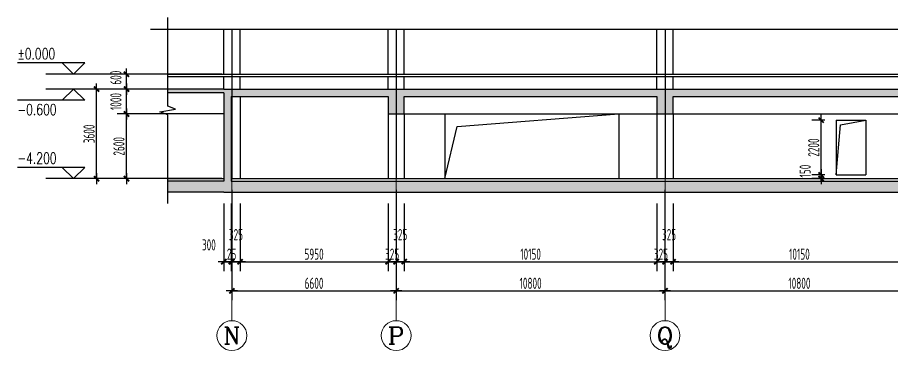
# Model space of a CAD drawing. Extents: x 1596194 to 1987057, y -212608 to 63160.
# Drawn here: x 1654696 to 1689812, y -168859 to -155469 of the extents above; entities that cross this region are included whole.
import ezdxf
from ezdxf.enums import TextEntityAlignment as Align

# ---------------------------------------------------------------- set-up
doc = ezdxf.new("R2010")
doc.units = 0
doc.header["$LTSCALE"] = 100
doc.header["$MEASUREMENT"] = 0
doc.layers.get('0').update_dxf_attribs({"linetype": 'CONTINUOUS'})
doc.layers.get('DEFPOINTS').update_dxf_attribs({"linetype": 'CONTINUOUS'})
doc.layers.add('AXIS', color=3, linetype='CONTINUOUS', lineweight=9)
for name, color, linetype in [('AXIS_TEXT', 7, 'CONTINUOUS'), ('COLUMN', 1, 'CONTINUOUS'), ('DOTE', 251, 'CONTINUOUS'), ('HA', 150, 'CONTINUOUS'), ('PUB_DIM', 3, 'CONTINUOUS'), ('PUB_TEXT', 30, 'CONTINUOUS'), ('WALL', 2, 'CONTINUOUS'), ('WINDOW', 4, 'CONTINUOUS')]:
    doc.layers.add(name, color=color, linetype=linetype)
doc.styles.add('_TCH_AXIS', font='COMPLEX.shx', dxfattribs={"width": 0.55})
doc.styles.add('_TCH_DIM', font='SIMPLEX', dxfattribs={"bigfont": 'GBCBIG'})
doc.styles.add('COMPLEX', font='COMPLEX.shx')
doc.styles.add('DIM_FONT', font='SYSZ.shx', dxfattribs={"width": 0.7, "bigfont": 'SYFS.shx'})
doc.dimstyles.new('DIMN150', dxfattribs={"dimscale": 1.5, "dimtxt": 300, "dimasz": 1, "dimexe": 250, "dimexo": 300, "dimgap": 30, "dimtad": 1, "dimdec": 0, "dimzin": 0, "dimdsep": 46, "dimtxsty": 'DIM_FONT', "dimblk": 'ARCHTICK', "dimcen": 0.09, "dimclrt": 7, "dimazin": 2, "dimtfac": 1, "dimtdec": 0, "dimtix": 1, "dimtmove": 2, "dimatfit": 3, "dimldrblk": 'DOT', "dimfxl": 0, "dimtolj": 1, "dimtzin": 0, "dimarcsym": 0})

# ---------------------------------------------------------------- blocks, each defined once
blk = doc.blocks.new('_archtick')
blk.add_line((-150, 0), (150, 0))
at = {"const_width": 50}
blk.add_lwpolyline([(-70, -70), (70, 70)], dxfattribs=at)
blk = doc.blocks.new('*D480')
at = {"layer": 'DEFPOINTS', "color": 0}
for p in [(1686987, -159599), (1687586, -159599), (1687586, -161799)]:
    blk.add_point(p, dxfattribs=at)
at = {"layer": 'PUB_DIM', "color": 0, "lineweight": -2}
for p, q in [((1687136, -159599), (1686612, -159599)), ((1686987, -161799), (1686987, -159599)), ((1687136, -161799), (1686612, -161799))]:
    blk.add_line(p, q, dxfattribs=at)
at = {"layer": 'PUB_DIM', "color": 0, "lineweight": -2, "xscale": 1.5, "yscale": 1.5, "zscale": 1.5}
for p, rotation in [((1686987, -159599), 90), ((1686987, -161799), 270)]:
    blk.add_blockref('_archtick', p, dxfattribs=dict(at, rotation=rotation))
at = {"layer": 'PUB_DIM', "color": 7, "insert": (1686685, -160699), "char_height": 450, "attachment_point": 5, "rotation": 90, "style": 'DIM_FONT'}
blk.add_mtext('\\A1;2200', dxfattribs=at)
blk = doc.blocks.new('_Dot')
at = {"color": 0, "linetype": 'ByBlock', "lineweight": -2}
blk.add_line((-0.5, 0), (-1, 0), dxfattribs=at)
at = {"color": 0, "linetype": 'ByBlock', "const_width": 0.5}
blk.add_lwpolyline([(-0.25, 0, 1), (0.25, 0, 1)], format="xyb", close=True, dxfattribs=at)
blk = doc.blocks.new('*D481')
at = {"layer": 'DEFPOINTS', "color": 0}
for p in [(1686987, -161799), (1687586, -161799), (1687586, -161949)]:
    blk.add_point(p, dxfattribs=at)
at = {"layer": 'PUB_DIM', "color": 0, "lineweight": -2}
for p, q in [((1687136, -161799), (1686612, -161799)), ((1686987, -161949), (1686987, -161799)), ((1687136, -161949), (1686612, -161949))]:
    blk.add_line(p, q, dxfattribs=at)
at = {"layer": 'PUB_DIM', "color": 0, "lineweight": -2, "xscale": 1.5, "yscale": 1.5, "zscale": 1.5}
for p, rotation in [((1686987, -161799), 90), ((1686987, -161949), 270)]:
    blk.add_blockref('_archtick', p, dxfattribs=dict(at, rotation=rotation))
at = {"layer": 'PUB_DIM', "color": 7, "insert": (1686342, -161644), "char_height": 450, "attachment_point": 5, "rotation": 90, "style": 'DIM_FONT'}
blk.add_mtext('\\A1;150', dxfattribs=at)
blk = doc.blocks.new('*D1240')
at = {"layer": 'DEFPOINTS', "color": 0}
for p in [(1657875, -158349), (1660730, -158349), (1660730, -161949)]:
    blk.add_point(p, dxfattribs=at)
at = {"layer": 'PUB_DIM', "color": 0, "lineweight": -2}
for p, q in [((1660280, -158349), (1657500, -158349)), ((1657875, -161949), (1657875, -158349)), ((1660280, -161949), (1657500, -161949))]:
    blk.add_line(p, q, dxfattribs=at)
at = {"layer": 'PUB_DIM', "color": 0, "lineweight": -2, "xscale": 1.5, "yscale": 1.5, "zscale": 1.5}
for p, rotation in [((1657875, -158349), 90), ((1657875, -161949), 270)]:
    blk.add_blockref('_archtick', p, dxfattribs=dict(at, rotation=rotation))
at = {"layer": 'PUB_DIM', "color": 7, "insert": (1657573, -160149), "char_height": 450, "attachment_point": 5, "rotation": 90, "style": 'DIM_FONT'}
blk.add_mtext('\\A1;3600', dxfattribs=at)
blk = doc.blocks.new('*D1241')
at = {"layer": 'DEFPOINTS', "color": 0}
for p in [(1659075, -159349), (1663351, -159349), (1663351, -161949)]:
    blk.add_point(p, dxfattribs=at)
at = {"layer": 'PUB_DIM', "color": 0, "lineweight": -2}
for p, q in [((1662901, -159349), (1658700, -159349)), ((1659075, -161949), (1659075, -159349)), ((1662901, -161949), (1658700, -161949))]:
    blk.add_line(p, q, dxfattribs=at)
at = {"layer": 'PUB_DIM', "color": 0, "lineweight": -2, "xscale": 1.5, "yscale": 1.5, "zscale": 1.5}
for p, rotation in [((1659075, -159349), 90), ((1659075, -161949), 270)]:
    blk.add_blockref('_archtick', p, dxfattribs=dict(at, rotation=rotation))
at = {"layer": 'PUB_DIM', "color": 7, "insert": (1658773, -160649), "char_height": 450, "attachment_point": 5, "rotation": 90, "style": 'DIM_FONT'}
blk.add_mtext('\\A1;2600', dxfattribs=at)
blk = doc.blocks.new('*D1242')
at = {"layer": 'DEFPOINTS', "color": 0}
for p in [(1659075, -158349), (1663351, -158349), (1663351, -159349)]:
    blk.add_point(p, dxfattribs=at)
at = {"layer": 'PUB_DIM', "color": 0, "lineweight": -2}
for p, q in [((1662901, -158349), (1658700, -158349)), ((1659075, -159349), (1659075, -158349)), ((1662901, -159349), (1658700, -159349))]:
    blk.add_line(p, q, dxfattribs=at)
at = {"layer": 'PUB_DIM', "color": 0, "lineweight": -2, "xscale": 1.5, "yscale": 1.5, "zscale": 1.5}
for p, rotation in [((1659075, -158349), 90), ((1659075, -159349), 270)]:
    blk.add_blockref('_archtick', p, dxfattribs=dict(at, rotation=rotation))
at = {"layer": 'PUB_DIM', "color": 7, "insert": (1658651, -158849), "char_height": 450, "attachment_point": 5, "rotation": 90, "style": 'DIM_FONT'}
blk.add_mtext('\\A1;1000', dxfattribs=at)
blk = doc.blocks.new('*D1243')
at = {"layer": 'DEFPOINTS', "color": 0}
for p in [(1659075, -157749), (1663351, -157749), (1663351, -158349)]:
    blk.add_point(p, dxfattribs=at)
at = {"layer": 'PUB_DIM', "color": 0, "lineweight": -2}
for p, q in [((1662901, -157749), (1658700, -157749)), ((1659075, -158349), (1659075, -157749)), ((1662901, -158349), (1658700, -158349))]:
    blk.add_line(p, q, dxfattribs=at)
at = {"layer": 'PUB_DIM', "color": 0, "lineweight": -2, "xscale": 1.5, "yscale": 1.5, "zscale": 1.5}
for p, rotation in [((1659075, -157749), 90), ((1659075, -158349), 270)]:
    blk.add_blockref('_archtick', p, dxfattribs=dict(at, rotation=rotation))
at = {"layer": 'PUB_DIM', "color": 7, "insert": (1658651, -157889), "char_height": 450, "attachment_point": 5, "rotation": 90, "style": 'DIM_FONT'}
blk.add_mtext('\\A1;600', dxfattribs=at)
blk = doc.blocks.new('*D1296')
at = {"layer": 'DEFPOINTS', "color": 0}
for p in [(1681036, -162499), (1691186, -162499), (1691186, -165287)]:
    blk.add_point(p, dxfattribs=at)
at = {"layer": 'PUB_DIM', "color": 0, "lineweight": -2}
for p, q in [((1681036, -162949), (1681036, -165662)), ((1691186, -162949), (1691186, -165662)), ((1681036, -165287), (1691186, -165287))]:
    blk.add_line(p, q, dxfattribs=at)
at = {"layer": 'PUB_DIM', "color": 0, "lineweight": -2, "xscale": 1.5, "yscale": 1.5, "zscale": 1.5, "rotation": 180}
blk.add_blockref('_archtick', (1681036, -165287), dxfattribs=at)
at = {"layer": 'PUB_DIM', "color": 0, "lineweight": -2, "xscale": 1.5, "yscale": 1.5, "zscale": 1.5}
blk.add_blockref('_archtick', (1691186, -165287), dxfattribs=at)
at = {"layer": 'PUB_DIM', "color": 7, "insert": (1686111, -164984), "char_height": 450, "attachment_point": 5, "style": 'DIM_FONT'}
blk.add_mtext('\\A1;10150', dxfattribs=at)
blk = doc.blocks.new('*D1297')
at = {"layer": 'DEFPOINTS', "color": 0}
for p in [(1680711, -162499), (1681036, -162499), (1681036, -165287)]:
    blk.add_point(p, dxfattribs=at)
at = {"layer": 'PUB_DIM', "color": 0, "lineweight": -2}
for p, q in [((1680711, -162949), (1680711, -165662)), ((1681036, -162949), (1681036, -165662)), ((1680711, -165287), (1681036, -165287))]:
    blk.add_line(p, q, dxfattribs=at)
at = {"layer": 'PUB_DIM', "color": 0, "lineweight": -2, "xscale": 1.5, "yscale": 1.5, "zscale": 1.5, "rotation": 180}
blk.add_blockref('_archtick', (1680711, -165287), dxfattribs=at)
at = {"layer": 'PUB_DIM', "color": 0, "lineweight": -2, "xscale": 1.5, "yscale": 1.5, "zscale": 1.5}
blk.add_blockref('_archtick', (1681036, -165287), dxfattribs=at)
at = {"layer": 'PUB_DIM', "color": 7, "insert": (1680874, -164199), "char_height": 450, "attachment_point": 5, "style": 'DIM_FONT'}
blk.add_mtext('\\A1;325', dxfattribs=at)
blk = doc.blocks.new('*D1298')
at = {"layer": 'DEFPOINTS', "color": 0}
for p in [(1680386, -162499), (1680711, -162499), (1680711, -165287)]:
    blk.add_point(p, dxfattribs=at)
at = {"layer": 'PUB_DIM', "color": 0, "lineweight": -2}
for p, q in [((1680386, -162949), (1680386, -165662)), ((1680711, -162949), (1680711, -165662)), ((1680386, -165287), (1680385, -165287)), ((1680386, -165287), (1680711, -165287)), ((1680711, -165287), (1680713, -165287))]:
    blk.add_line(p, q, dxfattribs=at)
at = {"layer": 'PUB_DIM', "color": 0, "lineweight": -2, "xscale": 1.5, "yscale": 1.5, "zscale": 1.5}
blk.add_blockref('_archtick', (1680386, -165287), dxfattribs=at)
at = {"layer": 'PUB_DIM', "color": 0, "lineweight": -2, "xscale": 1.5, "yscale": 1.5, "zscale": 1.5, "rotation": 180}
blk.add_blockref('_archtick', (1680711, -165287), dxfattribs=at)
at = {"layer": 'PUB_DIM', "color": 7, "insert": (1680549, -164984), "char_height": 450, "attachment_point": 5, "style": 'DIM_FONT'}
blk.add_mtext('\\A1;325', dxfattribs=at)
blk = doc.blocks.new('*D1299')
at = {"layer": 'DEFPOINTS', "color": 0}
for p in [(1670236, -162499), (1680386, -162499), (1680386, -165287)]:
    blk.add_point(p, dxfattribs=at)
at = {"layer": 'PUB_DIM', "color": 0, "lineweight": -2}
for p, q in [((1670236, -162949), (1670236, -165662)), ((1680386, -162949), (1680386, -165662)), ((1670236, -165287), (1680386, -165287))]:
    blk.add_line(p, q, dxfattribs=at)
at = {"layer": 'PUB_DIM', "color": 0, "lineweight": -2, "xscale": 1.5, "yscale": 1.5, "zscale": 1.5, "rotation": 180}
blk.add_blockref('_archtick', (1670236, -165287), dxfattribs=at)
at = {"layer": 'PUB_DIM', "color": 0, "lineweight": -2, "xscale": 1.5, "yscale": 1.5, "zscale": 1.5}
blk.add_blockref('_archtick', (1680386, -165287), dxfattribs=at)
at = {"layer": 'PUB_DIM', "color": 7, "insert": (1675311, -164984), "char_height": 450, "attachment_point": 5, "style": 'DIM_FONT'}
blk.add_mtext('\\A1;10150', dxfattribs=at)
blk = doc.blocks.new('*D1300')
at = {"layer": 'DEFPOINTS', "color": 0}
for p in [(1669911, -162499), (1670236, -162499), (1670236, -165287)]:
    blk.add_point(p, dxfattribs=at)
at = {"layer": 'PUB_DIM', "color": 0, "lineweight": -2}
for p, q in [((1669911, -162949), (1669911, -165662)), ((1670236, -162949), (1670236, -165662)), ((1669911, -165287), (1670236, -165287))]:
    blk.add_line(p, q, dxfattribs=at)
at = {"layer": 'PUB_DIM', "color": 0, "lineweight": -2, "xscale": 1.5, "yscale": 1.5, "zscale": 1.5, "rotation": 180}
blk.add_blockref('_archtick', (1669911, -165287), dxfattribs=at)
at = {"layer": 'PUB_DIM', "color": 0, "lineweight": -2, "xscale": 1.5, "yscale": 1.5, "zscale": 1.5}
blk.add_blockref('_archtick', (1670236, -165287), dxfattribs=at)
at = {"layer": 'PUB_DIM', "color": 7, "insert": (1670074, -164199), "char_height": 450, "attachment_point": 5, "style": 'DIM_FONT'}
blk.add_mtext('\\A1;325', dxfattribs=at)
blk = doc.blocks.new('*D1301')
at = {"layer": 'DEFPOINTS', "color": 0}
for p in [(1669586, -162499), (1669911, -162499), (1669911, -165287)]:
    blk.add_point(p, dxfattribs=at)
at = {"layer": 'PUB_DIM', "color": 0, "lineweight": -2}
for p, q in [((1669586, -162949), (1669586, -165662)), ((1669911, -162949), (1669911, -165662)), ((1669586, -165287), (1669585, -165287)), ((1669586, -165287), (1669911, -165287)), ((1669911, -165287), (1669913, -165287))]:
    blk.add_line(p, q, dxfattribs=at)
at = {"layer": 'PUB_DIM', "color": 0, "lineweight": -2, "xscale": 1.5, "yscale": 1.5, "zscale": 1.5}
blk.add_blockref('_archtick', (1669586, -165287), dxfattribs=at)
at = {"layer": 'PUB_DIM', "color": 0, "lineweight": -2, "xscale": 1.5, "yscale": 1.5, "zscale": 1.5, "rotation": 180}
blk.add_blockref('_archtick', (1669911, -165287), dxfattribs=at)
at = {"layer": 'PUB_DIM', "color": 7, "insert": (1669749, -164984), "char_height": 450, "attachment_point": 5, "style": 'DIM_FONT'}
blk.add_mtext('\\A1;325', dxfattribs=at)
blk = doc.blocks.new('*D1302')
at = {"layer": 'DEFPOINTS', "color": 0}
for p in [(1663636, -162499), (1669586, -162499), (1669586, -165287)]:
    blk.add_point(p, dxfattribs=at)
at = {"layer": 'PUB_DIM', "color": 0, "lineweight": -2}
for p, q in [((1663636, -162949), (1663636, -165662)), ((1669586, -162949), (1669586, -165662)), ((1663636, -165287), (1669586, -165287))]:
    blk.add_line(p, q, dxfattribs=at)
at = {"layer": 'PUB_DIM', "color": 0, "lineweight": -2, "xscale": 1.5, "yscale": 1.5, "zscale": 1.5, "rotation": 180}
blk.add_blockref('_archtick', (1663636, -165287), dxfattribs=at)
at = {"layer": 'PUB_DIM', "color": 0, "lineweight": -2, "xscale": 1.5, "yscale": 1.5, "zscale": 1.5}
blk.add_blockref('_archtick', (1669586, -165287), dxfattribs=at)
at = {"layer": 'PUB_DIM', "color": 7, "insert": (1666611, -164984), "char_height": 450, "attachment_point": 5, "style": 'DIM_FONT'}
blk.add_mtext('\\A1;5950', dxfattribs=at)
blk = doc.blocks.new('*D1303')
at = {"layer": 'DEFPOINTS', "color": 0}
for p in [(1663311, -162499), (1663636, -162499), (1663636, -165287)]:
    blk.add_point(p, dxfattribs=at)
at = {"layer": 'PUB_DIM', "color": 0, "lineweight": -2}
for p, q in [((1663311, -162949), (1663311, -165662)), ((1663636, -162949), (1663636, -165662)), ((1663311, -165287), (1663636, -165287))]:
    blk.add_line(p, q, dxfattribs=at)
at = {"layer": 'PUB_DIM', "color": 0, "lineweight": -2, "xscale": 1.5, "yscale": 1.5, "zscale": 1.5, "rotation": 180}
blk.add_blockref('_archtick', (1663311, -165287), dxfattribs=at)
at = {"layer": 'PUB_DIM', "color": 0, "lineweight": -2, "xscale": 1.5, "yscale": 1.5, "zscale": 1.5}
blk.add_blockref('_archtick', (1663636, -165287), dxfattribs=at)
at = {"layer": 'PUB_DIM', "color": 7, "insert": (1663474, -164199), "char_height": 450, "attachment_point": 5, "style": 'DIM_FONT'}
blk.add_mtext('\\A1;325', dxfattribs=at)
blk = doc.blocks.new('*D1304')
at = {"layer": 'DEFPOINTS', "color": 0}
for p in [(1663286, -162499), (1663311, -162499), (1663311, -165287)]:
    blk.add_point(p, dxfattribs=at)
at = {"layer": 'PUB_DIM', "color": 0, "lineweight": -2}
for p, q in [((1663286, -162949), (1663286, -165662)), ((1663311, -162949), (1663311, -165662)), ((1663286, -165287), (1663285, -165287)), ((1663286, -165287), (1663311, -165287)), ((1663311, -165287), (1663313, -165287))]:
    blk.add_line(p, q, dxfattribs=at)
at = {"layer": 'PUB_DIM', "color": 0, "lineweight": -2, "xscale": 1.5, "yscale": 1.5, "zscale": 1.5}
blk.add_blockref('_archtick', (1663286, -165287), dxfattribs=at)
at = {"layer": 'PUB_DIM', "color": 0, "lineweight": -2, "xscale": 1.5, "yscale": 1.5, "zscale": 1.5, "rotation": 180}
blk.add_blockref('_archtick', (1663311, -165287), dxfattribs=at)
at = {"layer": 'PUB_DIM', "color": 7, "insert": (1663299, -164984), "char_height": 450, "attachment_point": 5, "style": 'DIM_FONT'}
blk.add_mtext('\\A1;25', dxfattribs=at)
blk = doc.blocks.new('*D1305')
at = {"layer": 'DEFPOINTS', "color": 0}
for p in [(1662986, -162499), (1663286, -162499), (1663286, -165287)]:
    blk.add_point(p, dxfattribs=at)
at = {"layer": 'PUB_DIM', "color": 0, "lineweight": -2}
for p, q in [((1662986, -162949), (1662986, -165662)), ((1663286, -162949), (1663286, -165662)), ((1662986, -165287), (1663286, -165287))]:
    blk.add_line(p, q, dxfattribs=at)
at = {"layer": 'PUB_DIM', "color": 0, "lineweight": -2, "xscale": 1.5, "yscale": 1.5, "zscale": 1.5, "rotation": 180}
blk.add_blockref('_archtick', (1662986, -165287), dxfattribs=at)
at = {"layer": 'PUB_DIM', "color": 0, "lineweight": -2, "xscale": 1.5, "yscale": 1.5, "zscale": 1.5}
blk.add_blockref('_archtick', (1663286, -165287), dxfattribs=at)
at = {"layer": 'PUB_DIM', "color": 7, "insert": (1662386, -164612), "char_height": 450, "attachment_point": 5, "style": 'DIM_FONT'}
blk.add_mtext('\\A1;300', dxfattribs=at)
blk = doc.blocks.new('*D1306')
at = {"layer": 'DEFPOINTS', "color": 0}
for p in [(1663311, -161949), (1669911, -161949), (1669911, -166458)]:
    blk.add_point(p, dxfattribs=at)
at = {"layer": 'PUB_DIM', "color": 0, "lineweight": -2}
for p, q in [((1663311, -162399), (1663311, -166833)), ((1669911, -162399), (1669911, -166833)), ((1663311, -166458), (1669911, -166458))]:
    blk.add_line(p, q, dxfattribs=at)
at = {"layer": 'PUB_DIM', "color": 0, "lineweight": -2, "xscale": 1.5, "yscale": 1.5, "zscale": 1.5, "rotation": 180}
blk.add_blockref('_archtick', (1663311, -166458), dxfattribs=at)
at = {"layer": 'PUB_DIM', "color": 0, "lineweight": -2, "xscale": 1.5, "yscale": 1.5, "zscale": 1.5}
blk.add_blockref('_archtick', (1669911, -166458), dxfattribs=at)
at = {"layer": 'PUB_DIM', "color": 7, "insert": (1666611, -166156), "char_height": 450, "attachment_point": 5, "style": 'DIM_FONT'}
blk.add_mtext('\\A1;6600', dxfattribs=at)
blk = doc.blocks.new('*D1307')
at = {"layer": 'DEFPOINTS', "color": 0}
for p in [(1669911, -161949), (1680711, -161949), (1680711, -166458)]:
    blk.add_point(p, dxfattribs=at)
at = {"layer": 'PUB_DIM', "color": 0, "lineweight": -2}
for p, q in [((1669911, -162399), (1669911, -166833)), ((1680711, -162399), (1680711, -166833)), ((1669911, -166458), (1680711, -166458))]:
    blk.add_line(p, q, dxfattribs=at)
at = {"layer": 'PUB_DIM', "color": 0, "lineweight": -2, "xscale": 1.5, "yscale": 1.5, "zscale": 1.5, "rotation": 180}
blk.add_blockref('_archtick', (1669911, -166458), dxfattribs=at)
at = {"layer": 'PUB_DIM', "color": 0, "lineweight": -2, "xscale": 1.5, "yscale": 1.5, "zscale": 1.5}
blk.add_blockref('_archtick', (1680711, -166458), dxfattribs=at)
at = {"layer": 'PUB_DIM', "color": 7, "insert": (1675311, -166156), "char_height": 450, "attachment_point": 5, "style": 'DIM_FONT'}
blk.add_mtext('\\A1;10800', dxfattribs=at)
blk = doc.blocks.new('*D1308')
at = {"layer": 'DEFPOINTS', "color": 0}
for p in [(1680711, -161949), (1691511, -161949), (1691511, -166458)]:
    blk.add_point(p, dxfattribs=at)
at = {"layer": 'PUB_DIM', "color": 0, "lineweight": -2}
for p, q in [((1680711, -162399), (1680711, -166833)), ((1691511, -162399), (1691511, -166833)), ((1680711, -166458), (1691511, -166458))]:
    blk.add_line(p, q, dxfattribs=at)
at = {"layer": 'PUB_DIM', "color": 0, "lineweight": -2, "xscale": 1.5, "yscale": 1.5, "zscale": 1.5, "rotation": 180}
blk.add_blockref('_archtick', (1680711, -166458), dxfattribs=at)
at = {"layer": 'PUB_DIM', "color": 0, "lineweight": -2, "xscale": 1.5, "yscale": 1.5, "zscale": 1.5}
blk.add_blockref('_archtick', (1691511, -166458), dxfattribs=at)
at = {"layer": 'PUB_DIM', "color": 7, "insert": (1686111, -166156), "char_height": 450, "attachment_point": 5, "style": 'DIM_FONT'}
blk.add_mtext('\\A1;10800', dxfattribs=at)
blk = doc.blocks.new('_AXISO')
blk.add_circle((0, 0), 0.5)
at = {"layer": 'AXIS_TEXT', "style": 'COMPLEX', "width": 1.041667}
blk.add_attdef('A', text='', height=0.56, dxfattribs=at).set_placement((-0.25, -0.28), (0.25, -0.28), align=Align.FIT)

msp = doc.modelspace()

# ---------------------------------------------------------------- hatches: boundary and pattern name
at = {"layer": 'HA'}
h = msp.add_hatch(dxfattribs=at)
h.set_pattern_fill('钢筋混凝土', color=256, scale=150, style=0)
h.set_pattern_definition([(45, (0, 0), (-265.16504, 265.16504), []), (50, (0, 0), (1075.89027, -94.1282), [112.5, -1237.5]), (355, (0, 0), (-208.127, 1128.2882), [90, -990]), (100.4514, (89.7, -7.8), (867.7641, 1034.1593), [95.6103, -1051.7132]), (46.1842, (0, 300), (1600.8616, -248.2785), [168.75, -1856.25]), (96.6356, (133.4, 279.3), (1401.994, 1461.1768), [143.4154, -1577.5695]), (351.1842, (0, 300), (1401.9929, 1461.1779), [135, -1485]), (21, (150, 225), (895.3606, -603.92834), [112.5, -1237.5]), (326, (150, 225), (364.973, 1087.7251), [90, -990]), (71.4514, (224.6, 174.7), (1260.33394, 483.79575), [95.6103, -1051.7132]), (37.5, (0, 0), (18.23978, 499.34078), [0, -978, 0, -1005, 0, -993.75]), (7.5, (0, 0), (394.6043, 591.61757), [0, -573, 0, -955.5, 0, -378.75]), (327.5, (-334.5, 0), (800.73365, -33.83231), [0, -375, 0, -1170, 0, -1552.5]), (317.5, (-484.5, 0), (874.77925, 150.15747), [0, -487.5, 0, -777, 0, -1102.5])])
h.paths.add_polyline_path([(1727811.155, -162048.709), (1727311.155, -162048.709), (1727311.155, -158348.709), (1662986.155, -158348.709), (1660730.314, -158348.709), (1660730.314, -158498.709), (1662986.155, -158498.709), (1662986.155, -162048.709), (1660730.314, -162048.709), (1660730.314, -162498.709), (1662986.155, -162498.709), (1727811.155, -162498.709)])
h.paths.add_polyline_path([(1663286.155, -162048.709), (1663286.155, -158648.709), (1669586.155, -158648.709), (1669586.155, -159348.709), (1670236.155, -159348.709), (1670236.155, -158648.709), (1680386.155, -158648.709), (1680386.155, -159348.709), (1681036.155, -159348.709), (1681036.155, -158648.709), (1691186.155, -158648.709), (1691186.155, -159348.709), (1691836.155, -159348.709), (1691836.155, -158648.709), (1701986.155, -158648.709), (1701986.155, -159348.709), (1702636.155, -159348.709), (1702636.155, -158648.709), (1712886.155, -158648.709), (1712886.155, -159348.709), (1713536.155, -159348.709), (1713536.155, -158648.709), (1719686.155, -158648.709), (1719686.155, -159348.709), (1720336.155, -159348.709), (1720336.155, -158648.709), (1727011.155, -158648.709), (1727011.155, -162048.709)], flags=17)

# ---------------------------------------------------------------- linework, layer by layer
at = {"layer": 'AXIS'}
for p, q in [((1663311.155, -161658.709), (1663311.155, -167658.709)), ((1669911.155, -161658.709), (1669911.155, -167658.709)), ((1680711.155, -161658.709), (1680711.155, -167658.709))]:
    msp.add_line(p, q, dxfattribs=at)
at = {"layer": 'COLUMN'}
for p, q in [((1662986.155, -157748.709), (1662986.155, -155935.058)), ((1663636.155, -157748.709), (1663636.155, -155935.058)), ((1669586.155, -157748.709), (1669586.155, -155935.058)), ((1670236.155, -157748.709), (1670236.155, -155935.058)), ((1680386.155, -157748.709), (1680386.155, -155935.058)), ((1681036.155, -157748.709), (1681036.155, -155935.058)), ((1662986.155, -158348.709), (1662986.155, -157848.709)), ((1663636.155, -158348.709), (1663636.155, -157848.709)), ((1669586.155, -158348.709), (1669586.155, -157848.709)), ((1670236.155, -158348.709), (1670236.155, -157848.709)), ((1680386.155, -158348.709), (1680386.155, -157848.709)), ((1681036.155, -158348.709), (1681036.155, -157848.709)), ((1663636.155, -158648.709), (1663636.155, -161948.709)), ((1669586.155, -159348.709), (1669586.155, -161948.709)), ((1670236.155, -159348.709), (1670236.155, -161948.709)), ((1680386.155, -159348.709), (1680386.155, -161948.709)), ((1681036.155, -159348.709), (1681036.155, -161948.709))]:
    msp.add_line(p, q, dxfattribs=at)
at = {"layer": 'DOTE'}
for p, q in [((1663311.155, -155935.058), (1663311.155, -161948.709)), ((1669911.155, -155935.058), (1669911.155, -161948.709)), ((1680711.155, -155935.058), (1680711.155, -161948.709))]:
    msp.add_line(p, q, dxfattribs=at)
at = {"layer": 'HA'}
msp.add_lwpolyline([(1660730.314, -162948.709), (1660730.314, -159377.63), (1660415.314, -159262.979), (1661045.314, -159151.893), (1660730.314, -159040.13), (1660730.314, -155469.051)], dxfattribs=at)
at = {"layer": 'PUB_DIM'}
for p, q in [((1657395.917, -157298.709), (1654695.917, -157298.709)), ((1656945.917, -157748.709), (1656495.917, -157298.709)), ((1656945.917, -157748.709), (1657395.917, -157298.709)), ((1658774.761, -157748.709), (1655833.654, -157748.709)), ((1657574.824, -158348.709), (1655828.973, -158348.709)), ((1656945.917, -158348.709), (1656495.917, -158798.709)), ((1656945.917, -158348.709), (1657395.917, -158798.709)), ((1657395.917, -158798.709), (1654695.917, -158798.709)), ((1657395.917, -161498.709), (1654695.917, -161498.709)), ((1656945.917, -161948.709), (1656495.917, -161498.709)), ((1656945.917, -161948.709), (1657395.917, -161498.709)), ((1657574.824, -161948.709), (1655828.973, -161948.709))]:
    msp.add_line(p, q, dxfattribs=at)
msp.add_lwpolyline([(1660037.205, -155935.058), (1694335.61, -155935.058), (1694450.26, -155620.058), (1694561.346, -156250.058), (1694673.11, -155935.058), (1728971.515, -155935.058)], dxfattribs=at)
at = {"layer": 'WALL'}
for p, q in [((1660730.314, -157748.709), (1727311.155, -157748.709)), ((1660730.314, -157848.709), (1727311.155, -157848.709)), ((1662986.155, -158348.709), (1660730.314, -158348.709)), ((1662986.155, -158348.709), (1727311.155, -158348.709)), ((1662986.155, -158498.709), (1660730.314, -158498.709)), ((1662986.155, -158498.709), (1662986.155, -162048.709)), ((1662986.155, -158648.709), (1662986.155, -159348.709)), ((1663286.155, -158648.709), (1663286.155, -162048.709)), ((1663286.155, -158648.709), (1669586.155, -158648.709)), ((1669586.155, -158648.709), (1669586.155, -159348.709)), ((1670236.155, -159348.709), (1670236.155, -158648.709)), ((1670236.155, -158648.709), (1680386.155, -158648.709)), ((1680386.155, -158648.709), (1680386.155, -159348.709)), ((1681036.155, -159348.709), (1681036.155, -158648.709)), ((1681036.155, -158648.709), (1691186.155, -158648.709)), ((1669586.155, -159348.709), (1670236.155, -159348.709)), ((1680386.155, -159348.709), (1681036.155, -159348.709)), ((1662986.155, -162048.709), (1660730.314, -162048.709)), ((1663286.155, -162048.709), (1727011.155, -162048.709)), ((1662986.155, -162498.709), (1660730.314, -162498.709)), ((1662986.155, -162498.709), (1727811.155, -162498.709))]:
    msp.add_line(p, q, dxfattribs=at)
at = {"layer": 'WINDOW'}
for p, q in [((1662986.155, -159348.709), (1660730.314, -159348.709)), ((1670236.155, -159348.709), (1680386.155, -159348.709)), ((1671861.155, -159348.709), (1671861.155, -161948.709)), ((1678861.155, -159348.709), (1678861.155, -161948.709)), ((1681036.155, -159348.709), (1691186.155, -159348.709)), ((1687586.155, -159598.709), (1687586.155, -161798.709)), ((1687586.155, -159598.709), (1688786.155, -159598.709)), ((1688786.155, -159598.709), (1688786.155, -161798.709)), ((1687586.155, -161798.709), (1688786.155, -161798.709)), ((1660730.314, -161948.709), (1662986.155, -161948.709)), ((1663286.155, -161948.709), (1727011.155, -161948.709))]:
    msp.add_line(p, q, dxfattribs=at)
for points in [[(1671861.155, -161948.709), (1672360.268, -159856.536), (1678861.155, -159348.709)], [(1687586.155, -161798.709), (1687760.511, -159787.353), (1688786.155, -159598.709)]]:
    msp.add_lwpolyline(points, dxfattribs=at)

# ---------------------------------------------------------------- block references
at = {"layer": 'AXIS'}
ref = msp.add_blockref('_AXISO', (1663311.155, -168258.709), dxfattribs=dict(at, xscale=1200, yscale=1200, zscale=1200))
ref.add_attrib('A', 'N', dxfattribs={"layer": 'AXIS_TEXT', "height": 678.823, "style": '_TCH_AXIS', "width": 1.105263}).set_placement((1662971.743, -168598.12), (1663650.566, -168598.12), align=Align.FIT)
ref = msp.add_blockref('_AXISO', (1669911.155, -168258.709), dxfattribs=dict(at, xscale=1200, yscale=1200, zscale=1200))
ref.add_attrib('A', 'P', dxfattribs={"layer": 'AXIS_TEXT', "height": 678.823, "style": '_TCH_AXIS', "width": 1.235294}).set_placement((1669571.743, -168598.12), (1670250.566, -168598.12), align=Align.FIT)
ref = msp.add_blockref('_AXISO', (1680711.155, -168258.709), dxfattribs=dict(at, xscale=1200, yscale=1200, zscale=1200))
ref.add_attrib('A', 'Q', dxfattribs={"layer": 'AXIS_TEXT', "height": 678.823, "style": '_TCH_AXIS', "width": 1.3125}).set_placement((1680371.743, -168598.12), (1681050.566, -168598.12), align=Align.FIT)

# ---------------------------------------------------------------- texts
at = {"layer": 'PUB_TEXT', "style": '_TCH_DIM', "width": 0.705882}
for s, p in [('%%P0.000', (1654695.917, -157148.709)), ('-0.600', (1654695.917, -159394.959)), ('-4.200', (1654695.917, -161348.709))]:
    msp.add_text(s, height=446.25, dxfattribs=at).set_placement(p)

# ---------------------------------------------------------------- dimensions: what is measured, and where the dimension line sits
at = {"layer": 'PUB_DIM'}
for base, p1, p2, angle, picture, middle in [((1659074.761, -157748.709), (1663351.463, -158348.709), (1663351.463, -157748.709), 90, '*D1243', (1658650.947, -157889.346)), ((1659074.761, -158348.709), (1663351.463, -159348.709), (1663351.463, -158348.709), 90, '*D1242', (1658650.947, -158848.709)), ((1686986.797, -161798.709), (1687586.155, -161948.709), (1687586.155, -161798.709), 90, '*D481', (1686341.797, -161644.398)), ((1663286.155, -165286.564), (1662986.155, -162498.709), (1663286.155, -162498.709), 0, '*D1305', (1662386.155, -164611.564)), ((1663636.155, -165286.564), (1663311.155, -162498.709), (1663636.155, -162498.709), 0, '*D1303', (1663473.655, -164199.064)), ((1670236.155, -165286.564), (1669911.155, -162498.709), (1670236.155, -162498.709), 0, '*D1300', (1670073.655, -164199.064)), ((1681036.155, -165286.564), (1680711.155, -162498.709), (1681036.155, -162498.709), 0, '*D1297', (1680873.655, -164199.064))]:
    dim = msp.add_linear_dim(base=base, p1=p1, p2=p2, angle=angle, dimstyle='DIMN150', dxfattribs=at)
    dim.commit()
    dim.dimension.update_dxf_attribs({"geometry": picture, "text_midpoint": middle, "dimtype": 129})
for p1, p2, distance, picture, middle in [((1660730.314, -161948.709), (1660730.314, -158348.709), 2855.489, '*D1240', (1657572.682, -160148.709)), ((1663351.463, -161948.709), (1663351.463, -159348.709), 4276.701, '*D1241', (1658772.619, -160648.709)), ((1687586.155, -161798.709), (1687586.155, -159598.709), 599.358, '*D480', (1686684.654, -160698.709)), ((1663311.155, -161948.709), (1669911.155, -161948.709), -4509.456, '*D1306', (1666611.155, -166156.022)), ((1669911.155, -161948.709), (1680711.155, -161948.709), -4509.456, '*D1307', (1675311.155, -166156.022)), ((1680711.155, -161948.709), (1691511.155, -161948.709), -4509.456, '*D1308', (1686111.155, -166156.022)), ((1663286.155, -162498.709), (1663311.155, -162498.709), -2787.855, '*D1304', (1663298.655, -164984.421)), ((1663636.155, -162498.709), (1669586.155, -162498.709), -2787.855, '*D1302', (1666611.155, -164984.421)), ((1669586.155, -162498.709), (1669911.155, -162498.709), -2787.855, '*D1301', (1669748.655, -164984.421)), ((1670236.155, -162498.709), (1680386.155, -162498.709), -2787.855, '*D1299', (1675311.155, -164984.421)), ((1680386.155, -162498.709), (1680711.155, -162498.709), -2787.855, '*D1298', (1680548.655, -164984.421)), ((1681036.155, -162498.709), (1691186.155, -162498.709), -2787.855, '*D1296', (1686111.155, -164984.421))]:
    dim = msp.add_aligned_dim(p1=p1, p2=p2, distance=distance, dimstyle='DIMN150', dxfattribs=at)
    dim.commit()
    dim.dimension.update_dxf_attribs({"geometry": picture, "text_midpoint": middle})

doc.saveas('drawing.dxf')
